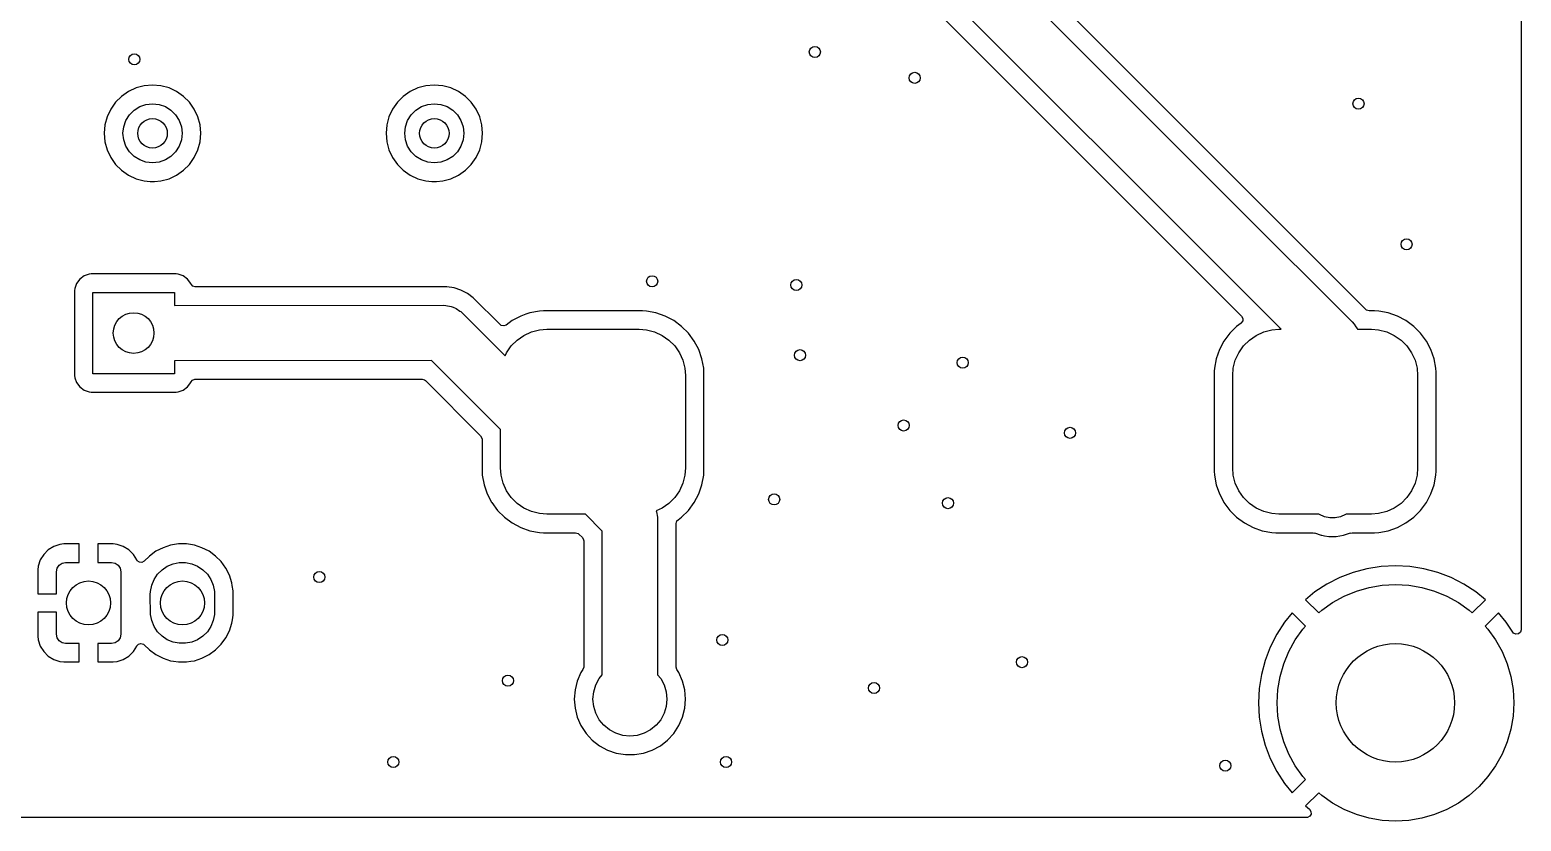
# Model space of a CAD drawing. Extents: x 105.5 to 175.5, y -124.6 to -35.5.
# Drawn here: x 135.17 to 175.5, y -124.6 to -103.2 of the extents above; entities that cross this region are included whole.
import ezdxf

# ---------------------------------------------------------------- set-up
doc = ezdxf.new("R2010")
doc.units = 0
doc.layers.add('BLACK', color=7, linetype='CONTINUOUS')

msp = doc.modelspace()

# ---------------------------------------------------------------- linework, layer by layer
at = {"layer": 'BLACK', "linetype": 'CONTINUOUS'}
for p, q in [((175.4995, -40.931324), (175.4995, -119.422662)), ((171.299423, -110.763181), (162.420702, -101.88446)), ((159.230055, -102.230761), (167.941152, -110.941858)), ((162.112764, -102.289352), (167.814214, -107.985786)), ((160.964322, -103.253161), (160.603553, -102.896445)), ((161.003554, -103.296446), (160.964322, -103.253161)), ((166.705003, -108.992879), (161.003554, -103.296446)), ((138.043502, -104.773261), (137.837267, -104.869431)), ((138.043511, -104.773258), (138.043502, -104.773261)), ((138.263302, -104.714366), (138.043511, -104.773258)), ((138.263313, -104.714364), (138.263302, -104.714366)), ((138.489998, -104.694532), (138.263313, -104.714364)), ((138.490002, -104.694532), (138.489998, -104.694532)), ((138.716686, -104.714364), (138.490002, -104.694532)), ((138.716691, -104.714364), (138.716686, -104.714364)), ((138.716692, -104.714365), (138.716691, -104.714364)), ((138.716693, -104.714365), (138.716692, -104.714365)), ((138.716697, -104.714366), (138.716693, -104.714365)), ((138.936488, -104.773258), (138.716697, -104.714366)), ((138.936497, -104.773261), (138.936488, -104.773258)), ((139.142732, -104.869431), (138.936497, -104.773261)), ((145.663502, -104.773261), (145.457267, -104.869431)), ((145.663511, -104.773258), (145.663502, -104.773261)), ((145.883302, -104.714366), (145.663511, -104.773258)), ((145.883313, -104.714364), (145.883302, -104.714366)), ((146.109998, -104.694532), (145.883313, -104.714364)), ((146.110002, -104.694532), (146.109998, -104.694532)), ((146.336686, -104.714364), (146.110002, -104.694532)), ((146.336691, -104.714364), (146.336686, -104.714364)), ((146.336692, -104.714365), (146.336691, -104.714364)), ((146.336693, -104.714365), (146.336692, -104.714365)), ((146.336697, -104.714366), (146.336693, -104.714365)), ((146.556488, -104.773258), (146.336697, -104.714366)), ((146.556497, -104.773261), (146.556488, -104.773258)), ((146.762732, -104.869431), (146.556497, -104.773261)), ((137.489954, -105.160858), (137.359432, -105.347265)), ((137.650858, -104.999954), (137.489954, -105.160858)), ((137.837265, -104.869432), (137.650858, -104.999954)), ((137.837267, -104.869431), (137.837265, -104.869432)), ((138.142893, -105.279225), (138.311983, -105.220058)), ((138.311983, -105.220058), (138.49, -105.2)), ((138.49, -105.2), (138.668017, -105.220058)), ((138.668017, -105.220058), (138.837107, -105.279225)), ((139.142734, -104.869432), (139.142732, -104.869431)), ((139.329141, -104.999954), (139.142734, -104.869432)), ((139.490045, -105.160858), (139.329141, -104.999954)), ((139.490047, -105.160861), (139.490045, -105.160858)), ((139.620568, -105.347266), (139.490047, -105.160861)), ((145.109954, -105.160858), (144.979432, -105.347265)), ((145.270858, -104.999954), (145.109954, -105.160858)), ((145.457265, -104.869432), (145.270858, -104.999954)), ((145.457267, -104.869431), (145.457265, -104.869432)), ((145.762893, -105.279225), (145.931983, -105.220058)), ((145.931983, -105.220058), (146.11, -105.2)), ((146.11, -105.2), (146.288017, -105.220058)), ((146.288017, -105.220058), (146.457107, -105.279225)), ((146.762734, -104.869432), (146.762732, -104.869431)), ((146.949141, -104.999954), (146.762734, -104.869432)), ((147.110045, -105.160858), (146.949141, -104.999954)), ((147.110047, -105.160861), (147.110045, -105.160858)), ((147.240568, -105.347266), (147.110047, -105.160861)), ((137.263258, -105.553511), (137.204366, -105.773302)), ((137.263261, -105.553502), (137.263258, -105.553511)), ((137.359431, -105.347267), (137.263261, -105.553502)), ((137.359432, -105.347265), (137.359431, -105.347267)), ((137.710058, -105.821983), (137.769225, -105.652893)), ((137.769225, -105.652893), (137.864535, -105.501208)), ((137.864535, -105.501208), (137.991208, -105.374535)), ((137.991208, -105.374535), (138.142893, -105.279225)), ((138.837107, -105.279225), (138.988792, -105.374535)), ((138.988792, -105.374535), (139.115465, -105.501208)), ((139.115465, -105.501208), (139.210775, -105.652893)), ((139.210775, -105.652893), (139.269942, -105.821983)), ((139.716739, -105.553504), (139.620568, -105.347266)), ((139.775635, -105.773308), (139.716739, -105.553504)), ((144.883258, -105.553511), (144.824366, -105.773302)), ((144.883261, -105.553502), (144.883258, -105.553511)), ((144.979431, -105.347267), (144.883261, -105.553502)), ((144.979432, -105.347265), (144.979431, -105.347267)), ((145.330058, -105.821983), (145.389225, -105.652893)), ((145.389225, -105.652893), (145.484535, -105.501208)), ((145.484535, -105.501208), (145.611208, -105.374535)), ((145.611208, -105.374535), (145.762893, -105.279225)), ((146.457107, -105.279225), (146.608792, -105.374535)), ((146.608792, -105.374535), (146.735465, -105.501208)), ((146.735465, -105.501208), (146.830775, -105.652893)), ((146.830775, -105.652893), (146.889942, -105.821983)), ((147.336739, -105.553504), (147.240568, -105.347266)), ((147.395635, -105.773308), (147.336739, -105.553504)), ((137.204364, -105.773313), (137.184532, -105.999998)), ((137.184532, -105.999998), (137.184532, -106.000001)), ((137.184532, -106.000001), (137.204364, -106.226686)), ((137.204366, -105.773302), (137.204364, -105.773313)), ((137.69, -106), (137.710058, -105.821983)), ((137.710058, -106.178017), (137.69, -106)), ((139.269942, -105.821983), (139.29, -106)), ((139.29, -106), (139.269942, -106.178017)), ((139.795468, -105.999998), (139.775635, -105.773308)), ((139.775635, -106.226692), (139.795468, -106)), ((139.795468, -106), (139.795468, -105.999998)), ((144.824364, -105.773313), (144.804532, -105.999998)), ((144.804532, -105.999998), (144.804532, -106.000001)), ((144.804532, -106.000001), (144.824364, -106.226686)), ((144.824366, -105.773302), (144.824364, -105.773313)), ((145.31, -106), (145.330058, -105.821983)), ((145.330058, -106.178017), (145.31, -106)), ((146.889942, -105.821983), (146.91, -106)), ((146.91, -106), (146.889942, -106.178017)), ((147.415468, -106), (147.395635, -105.773308)), ((147.395635, -106.226692), (147.415468, -106)), ((137.204364, -106.226686), (137.204366, -106.226697)), ((137.204366, -106.226697), (137.263258, -106.446488)), ((137.263258, -106.446488), (137.263261, -106.446497)), ((137.263261, -106.446497), (137.359431, -106.652732)), ((137.769225, -106.347107), (137.710058, -106.178017)), ((137.864535, -106.498792), (137.769225, -106.347107)), ((139.210775, -106.347107), (139.115465, -106.498792)), ((139.269942, -106.178017), (139.210775, -106.347107)), ((139.620568, -106.652734), (139.716739, -106.446496)), ((139.716739, -106.446496), (139.775635, -106.226692)), ((144.824364, -106.226686), (144.824366, -106.226697)), ((144.824366, -106.226697), (144.883258, -106.446488)), ((144.883258, -106.446488), (144.883261, -106.446497)), ((144.883261, -106.446497), (144.979431, -106.652732)), ((145.389225, -106.347107), (145.330058, -106.178017)), ((145.484535, -106.498792), (145.389225, -106.347107)), ((146.830775, -106.347107), (146.735465, -106.498792)), ((146.889942, -106.178017), (146.830775, -106.347107)), ((147.240568, -106.652734), (147.336739, -106.446496)), ((147.336739, -106.446496), (147.395635, -106.226692)), ((137.359431, -106.652732), (137.359432, -106.652734)), ((137.359432, -106.652734), (137.489954, -106.839141)), ((137.489954, -106.839141), (137.650858, -107.000045)), ((137.991208, -106.625465), (137.864535, -106.498792)), ((138.142893, -106.720775), (137.991208, -106.625465)), ((138.311983, -106.779942), (138.142893, -106.720775)), ((138.49, -106.8), (138.311983, -106.779942)), ((138.668017, -106.779942), (138.49, -106.8)), ((138.837107, -106.720775), (138.668017, -106.779942)), ((138.988792, -106.625465), (138.837107, -106.720775)), ((139.115465, -106.498792), (138.988792, -106.625465)), ((139.329139, -107.000047), (139.490047, -106.839139)), ((139.490047, -106.839139), (139.620568, -106.652734)), ((144.979431, -106.652732), (144.979432, -106.652734)), ((144.979432, -106.652734), (145.109954, -106.839141)), ((145.109954, -106.839141), (145.270858, -107.000045)), ((145.611208, -106.625465), (145.484535, -106.498792)), ((145.762893, -106.720775), (145.611208, -106.625465)), ((145.931983, -106.779942), (145.762893, -106.720775)), ((146.11, -106.8), (145.931983, -106.779942)), ((146.288017, -106.779942), (146.11, -106.8)), ((146.457107, -106.720775), (146.288017, -106.779942)), ((146.608792, -106.625465), (146.457107, -106.720775)), ((146.735465, -106.498792), (146.608792, -106.625465)), ((146.949139, -107.000047), (147.110047, -106.839139)), ((147.110047, -106.839139), (147.240568, -106.652734)), ((137.650858, -107.000045), (137.650861, -107.000047)), ((137.650861, -107.000047), (137.837266, -107.130568)), ((137.837266, -107.130568), (138.043504, -107.226739)), ((138.043504, -107.226739), (138.263308, -107.285635)), ((138.716692, -107.285635), (138.936496, -107.226739)), ((138.936496, -107.226739), (139.142734, -107.130568)), ((139.142734, -107.130568), (139.329139, -107.000047)), ((145.270858, -107.000045), (145.270861, -107.000047)), ((145.270861, -107.000047), (145.457266, -107.130568)), ((145.457266, -107.130568), (145.663504, -107.226739)), ((145.663504, -107.226739), (145.883308, -107.285635)), ((146.336692, -107.285635), (146.556496, -107.226739)), ((146.556496, -107.226739), (146.762734, -107.130568)), ((146.762734, -107.130568), (146.949139, -107.000047)), ((138.263308, -107.285635), (138.42523, -107.299801)), ((138.42523, -107.299801), (138.489998, -107.305468)), ((138.489998, -107.305468), (138.49, -107.305468)), ((138.49, -107.305468), (138.490002, -107.305468)), ((138.490002, -107.305468), (138.546673, -107.300509)), ((138.546673, -107.300509), (138.716692, -107.285635)), ((145.883308, -107.285635), (146.04523, -107.299801)), ((146.04523, -107.299801), (146.109998, -107.305468)), ((146.109998, -107.305468), (146.11, -107.305468)), ((146.11, -107.305468), (146.110002, -107.305468)), ((146.110002, -107.305468), (146.166673, -107.300509)), ((146.166673, -107.300509), (146.336692, -107.285635)), ((167.814214, -107.985786), (167.862046, -108.03856)), ((167.862046, -108.03856), (170.93033, -111.101902)), ((166.753554, -109.046446), (166.705003, -108.992879)), ((169.010743, -111.3), (166.753554, -109.046446)), ((136.436202, -110.057671), (136.385908, -110.192517)), ((136.436206, -110.057664), (136.436202, -110.057671)), ((136.522452, -109.942455), (136.436206, -110.057664)), ((136.522455, -109.942452), (136.522452, -109.942455)), ((136.637664, -109.856206), (136.522455, -109.942452)), ((136.637671, -109.856202), (136.637664, -109.856206)), ((136.772516, -109.805908), (136.637671, -109.856202)), ((136.832123, -109.799501), (136.772516, -109.805908)), ((136.832129, -109.7995), (136.832123, -109.799501)), ((139.127864, -109.7995), (136.832129, -109.7995)), ((139.127873, -109.7995), (139.127864, -109.7995)), ((139.127881, -109.7995), (139.127873, -109.7995)), ((139.127883, -109.799501), (139.127881, -109.7995)), ((139.187483, -109.805908), (139.127883, -109.799501)), ((139.322328, -109.856202), (139.187482, -109.805908)), ((139.187482, -109.805908), (139.187483, -109.805908)), ((139.322335, -109.856206), (139.322328, -109.856202)), ((139.437544, -109.942452), (139.322335, -109.856206)), ((139.437547, -109.942455), (139.437544, -109.942452)), ((139.523793, -110.057664), (139.437547, -109.942455)), ((139.523793, -110.057665), (139.523793, -110.057664)), ((139.523796, -110.057669), (139.523793, -110.057665)), ((139.527969, -110.068859), (139.523796, -110.057669)), ((139.531347, -110.077011), (139.527969, -110.068859)), ((139.577102, -110.129815), (139.531347, -110.077011)), ((136.379501, -110.252116), (136.3795, -110.252135)), ((136.3795, -110.252135), (136.3795, -112.54787)), ((136.385908, -110.192517), (136.379501, -110.252116)), ((136.88, -112.5), (136.88, -110.3)), ((136.88, -110.3), (139.08, -110.3)), ((139.08, -110.3), (139.08, -110.653109)), ((139.644141, -110.1495), (139.577102, -110.129815)), ((146.448417, -110.1495), (139.644141, -110.1495)), ((146.448422, -110.1495), (146.448417, -110.1495)), ((146.642826, -110.18029), (146.448422, -110.1495)), ((146.83003, -110.241117), (146.642826, -110.18029)), ((146.986654, -110.320922), (146.83003, -110.241117)), ((147.005405, -110.330476), (146.986654, -110.320922)), ((147.164646, -110.446172), (147.005405, -110.330476)), ((147.164648, -110.446174), (147.164646, -110.446172)), ((147.890938, -111.172464), (147.164648, -110.446174)), ((139.08, -110.653109), (146.35, -110.65)), ((146.35, -110.65), (146.423513, -110.653611)), ((146.423513, -110.653611), (146.567713, -110.682294)), ((146.567713, -110.682294), (146.621462, -110.704558)), ((146.621462, -110.704558), (146.703548, -110.738559)), ((146.703548, -110.738559), (146.803928, -110.805631)), ((146.803928, -110.805631), (146.825795, -110.820242)), ((146.825795, -110.820242), (148.024418, -112.017666)), ((148.585883, -110.892821), (148.448026, -110.941059)), ((148.695672, -110.854404), (148.585883, -110.892821)), ((148.695677, -110.854403), (148.695672, -110.854404)), ((148.953445, -110.805631), (148.695677, -110.854403)), ((148.953456, -110.80563), (148.953445, -110.805631)), ((148.953457, -110.80563), (148.953456, -110.80563)), ((149.062608, -110.7995), (148.953457, -110.80563)), ((151.737392, -110.7995), (149.062608, -110.7995)), ((151.846543, -110.80563), (151.737392, -110.7995)), ((151.846544, -110.80563), (151.846543, -110.80563)), ((151.846554, -110.805631), (151.846544, -110.80563)), ((152.104322, -110.854403), (151.846554, -110.805631)), ((152.104327, -110.854404), (152.104322, -110.854403)), ((152.104332, -110.854405), (152.104327, -110.854404)), ((152.104333, -110.854406), (152.104332, -110.854405)), ((152.351974, -110.941059), (152.104333, -110.854406)), ((171.320065, -110.779815), (171.299423, -110.763181)), ((171.387104, -110.7995), (171.320065, -110.779815)), ((171.537389, -110.7995), (171.387104, -110.7995)), ((171.537392, -110.7995), (171.537389, -110.7995)), ((171.646543, -110.80563), (171.537392, -110.7995)), ((171.646544, -110.80563), (171.646543, -110.80563)), ((171.646554, -110.805631), (171.646544, -110.80563)), ((171.904322, -110.854403), (171.646554, -110.805631)), ((171.904327, -110.854404), (171.904322, -110.854403)), ((171.904332, -110.854405), (171.904327, -110.854404)), ((171.904333, -110.854406), (171.904332, -110.854405)), ((172.151974, -110.941059), (171.904333, -110.854406)), ((147.918453, -111.193208), (147.890938, -111.172464)), ((147.986623, -111.208524), (147.918453, -111.193208)), ((148.052252, -111.184554), (147.986623, -111.208524)), ((148.216071, -111.063651), (148.052252, -111.184554)), ((148.448021, -110.941061), (148.216071, -111.063651)), ((148.448024, -110.941059), (148.448021, -110.941061)), ((148.448026, -110.941059), (148.448024, -110.941059)), ((148.954457, -111.31539), (149.15, -111.3)), ((149.15, -111.3), (151.65, -111.3)), ((151.65, -111.3), (151.845543, -111.31539)), ((152.351977, -110.94106), (152.351974, -110.941059)), ((152.351978, -110.941061), (152.351977, -110.94106)), ((152.583928, -111.063651), (152.351978, -110.941061)), ((152.583929, -111.063652), (152.583928, -111.063651)), ((152.583933, -111.063654), (152.583929, -111.063652)), ((152.795031, -111.21945), (152.583933, -111.063654)), ((152.98055, -111.404969), (152.795031, -111.21945)), ((167.804969, -111.219449), (167.61945, -111.404968)), ((167.927105, -111.129309), (167.804969, -111.219449)), ((167.927781, -111.128806), (167.927105, -111.129309)), ((167.969653, -111.072873), (167.927781, -111.128806)), ((167.941152, -110.941858), (167.974637, -111.003181)), ((167.974637, -111.003181), (167.969653, -111.072873)), ((168.754457, -111.31539), (168.95, -111.3)), ((168.95, -111.3), (169.010743, -111.3)), ((170.93033, -111.101902), (170.979759, -111.156437)), ((170.979759, -111.156437), (171.028723, -111.229719)), ((171.028723, -111.229719), (171.061441, -111.278684)), ((171.061441, -111.278684), (171.07027, -111.3)), ((171.07027, -111.3), (171.45, -111.3)), ((171.45, -111.3), (171.645543, -111.31539)), ((172.151977, -110.94106), (172.151974, -110.941059)), ((172.151978, -110.941061), (172.151977, -110.94106)), ((172.383928, -111.063651), (172.151978, -110.941061)), ((172.383929, -111.063652), (172.383928, -111.063651)), ((172.383933, -111.063654), (172.383929, -111.063652)), ((172.595031, -111.21945), (172.383933, -111.063654)), ((172.78055, -111.404969), (172.595031, -111.21945)), ((148.190444, -111.748905), (148.348905, -111.590444)), ((148.348905, -111.590444), (148.533115, -111.462824)), ((148.533115, -111.462824), (148.737151, -111.370146)), ((148.737151, -111.370146), (148.954457, -111.31539)), ((151.845543, -111.31539), (152.062849, -111.370146)), ((152.062849, -111.370146), (152.266885, -111.462824)), ((152.266885, -111.462824), (152.451095, -111.590444)), ((152.451095, -111.590444), (152.609556, -111.748905)), ((153.136346, -111.616067), (152.98055, -111.404969)), ((153.258941, -111.848026), (153.136346, -111.616067)), ((167.463651, -111.616071), (167.341061, -111.848021)), ((167.61945, -111.404968), (167.463651, -111.616071)), ((167.990444, -111.748905), (168.148905, -111.590444)), ((168.148905, -111.590444), (168.333115, -111.462824)), ((168.333115, -111.462824), (168.537151, -111.370146)), ((168.537151, -111.370146), (168.754457, -111.31539)), ((171.645543, -111.31539), (171.862849, -111.370146)), ((171.862849, -111.370146), (172.066885, -111.462824)), ((172.066885, -111.462824), (172.251095, -111.590444)), ((172.251095, -111.590444), (172.409556, -111.748905)), ((172.936346, -111.616067), (172.78055, -111.404969)), ((173.058941, -111.848026), (172.936346, -111.616067)), ((148.024418, -112.017666), (148.062824, -111.933115)), ((148.062824, -111.933115), (148.190444, -111.748905)), ((152.609556, -111.748905), (152.737176, -111.933115)), ((152.737176, -111.933115), (152.829854, -112.137151)), ((153.345594, -112.095667), (153.258941, -111.848026)), ((153.39437, -112.353457), (153.345594, -112.095667)), ((167.254403, -112.095677), (167.205631, -112.353445)), ((167.254404, -112.095672), (167.254403, -112.095677)), ((167.297732, -111.971846), (167.254404, -112.095672)), ((167.341059, -111.848026), (167.297732, -111.971846)), ((167.341061, -111.848021), (167.341059, -111.848024)), ((167.341059, -111.848024), (167.341059, -111.848026)), ((167.770146, -112.137151), (167.862824, -111.933115)), ((167.862824, -111.933115), (167.990444, -111.748905)), ((172.409556, -111.748905), (172.537176, -111.933115)), ((172.537176, -111.933115), (172.629854, -112.137151)), ((173.145594, -112.095667), (173.058941, -111.848026)), ((173.19437, -112.353457), (173.145594, -112.095667)), ((139.08, -112.5), (136.88, -112.5)), ((146.036111, -112.146554), (139.08, -112.149529)), ((139.08, -112.149529), (139.08, -112.5)), ((147.9, -114.008579), (146.036111, -112.146554)), ((152.829854, -112.137151), (152.88461, -112.354457)), ((152.88461, -112.354457), (152.9, -112.55)), ((153.4005, -112.462608), (153.39437, -112.353457)), ((153.4005, -115.137392), (153.4005, -112.462608)), ((167.201212, -112.432133), (167.1995, -112.46261)), ((167.1995, -112.46261), (167.1995, -115.137389)), ((167.20563, -112.353457), (167.201212, -112.432133)), ((167.205631, -112.353445), (167.20563, -112.353456)), ((167.20563, -112.353456), (167.20563, -112.353457)), ((167.7, -112.55), (167.71539, -112.354457)), ((167.71539, -112.354457), (167.770146, -112.137151)), ((172.629854, -112.137151), (172.68461, -112.354457)), ((172.68461, -112.354457), (172.7, -112.55)), ((173.2005, -112.462608), (173.19437, -112.353457)), ((173.2005, -115.137392), (173.2005, -112.462608)), ((136.3795, -112.54787), (136.379501, -112.547876)), ((136.379501, -112.547876), (136.385908, -112.607483)), ((136.385908, -112.607483), (136.436202, -112.742328)), ((136.436202, -112.742328), (136.436206, -112.742335)), ((136.436206, -112.742335), (136.522452, -112.857544)), ((136.522452, -112.857544), (136.522455, -112.857547)), ((136.522455, -112.857547), (136.637664, -112.943793)), ((139.322331, -112.943796), (139.437546, -112.857546)), ((139.437546, -112.857546), (139.523796, -112.742331)), ((139.523796, -112.742331), (139.52796, -112.731165)), ((139.52796, -112.731165), (139.569829, -112.675234)), ((139.569829, -112.675234), (139.635293, -112.650816)), ((139.635293, -112.650816), (139.644141, -112.6505)), ((139.644141, -112.6505), (145.780664, -112.6505)), ((145.780664, -112.6505), (145.847703, -112.670185)), ((145.847703, -112.670185), (145.868345, -112.686819)), ((145.868345, -112.686819), (147.363181, -114.181655)), ((152.9, -112.55), (152.9, -115.05)), ((167.7, -115.05), (167.7, -112.55)), ((172.7, -112.55), (172.7, -115.05)), ((136.637664, -112.943793), (136.637671, -112.943797)), ((136.637671, -112.943797), (136.772517, -112.994091)), ((136.772517, -112.994091), (136.772516, -112.994091)), ((136.772516, -112.994091), (136.779444, -112.994835)), ((136.779444, -112.994835), (136.832127, -113.0005)), ((136.832127, -113.0005), (139.127872, -113.000499)), ((139.127872, -113.000499), (139.187483, -112.994091)), ((139.187483, -112.994091), (139.322331, -112.943796)), ((147.9, -115.05), (147.9, -114.008579)), ((147.363181, -114.181655), (147.396666, -114.242978)), ((147.396666, -114.242978), (147.3995, -114.269336)), ((147.3995, -114.269336), (147.3995, -115.137389)), ((147.3995, -115.137389), (147.40563, -115.246541)), ((147.40563, -115.246541), (147.405631, -115.246554)), ((147.405631, -115.246554), (147.454403, -115.504322)), ((147.91539, -115.245543), (147.9, -115.05)), ((147.970146, -115.462849), (147.91539, -115.245543)), ((152.88461, -115.245543), (152.829854, -115.462849)), ((152.9, -115.05), (152.88461, -115.245543)), ((153.345594, -115.504333), (153.39437, -115.246543)), ((153.39437, -115.246543), (153.4005, -115.137392)), ((167.1995, -115.137389), (167.20563, -115.246541)), ((167.20563, -115.246541), (167.205631, -115.246554)), ((167.205631, -115.246554), (167.254403, -115.504322)), ((167.71539, -115.245543), (167.7, -115.05)), ((167.770146, -115.462849), (167.71539, -115.245543)), ((172.68461, -115.245543), (172.629854, -115.462849)), ((172.7, -115.05), (172.68461, -115.245543)), ((173.145594, -115.504333), (173.19437, -115.246543)), ((173.19437, -115.246543), (173.2005, -115.137392)), ((147.454403, -115.504322), (147.454404, -115.504327)), ((147.454404, -115.504327), (147.454405, -115.504332)), ((147.454405, -115.504332), (147.454406, -115.504333)), ((147.454406, -115.504333), (147.541059, -115.751974)), ((148.062824, -115.666885), (147.970146, -115.462849)), ((148.190444, -115.851095), (148.062824, -115.666885)), ((152.737176, -115.666885), (152.609556, -115.851095)), ((152.829854, -115.462849), (152.737176, -115.666885)), ((153.258941, -115.751974), (153.345594, -115.504333)), ((167.254403, -115.504322), (167.254404, -115.504327)), ((167.254404, -115.504327), (167.254405, -115.504332)), ((167.254405, -115.504332), (167.254406, -115.504333)), ((167.254406, -115.504333), (167.341059, -115.751974)), ((167.862824, -115.666885), (167.770146, -115.462849)), ((167.990444, -115.851095), (167.862824, -115.666885)), ((172.537176, -115.666885), (172.409556, -115.851095)), ((172.629854, -115.462849), (172.537176, -115.666885)), ((173.058941, -115.751974), (173.145594, -115.504333)), ((147.541059, -115.751974), (147.54106, -115.751977)), ((147.54106, -115.751977), (147.541061, -115.751978)), ((147.541061, -115.751978), (147.657609, -115.972497)), ((147.657609, -115.972497), (147.663654, -115.983933)), ((147.663654, -115.983933), (147.81945, -116.195031)), ((148.348905, -116.009556), (148.190444, -115.851095)), ((148.533115, -116.137176), (148.348905, -116.009556)), ((148.737151, -116.229854), (148.533115, -116.137176)), ((152.266885, -116.137176), (152.10817, -116.209267)), ((152.451095, -116.009556), (152.266885, -116.137176)), ((152.609556, -115.851095), (152.451095, -116.009556)), ((152.98055, -116.195031), (153.136346, -115.983933)), ((153.136346, -115.983933), (153.258941, -115.751974)), ((167.341059, -115.751974), (167.34106, -115.751977)), ((167.34106, -115.751977), (167.341061, -115.751978)), ((167.341061, -115.751978), (167.457609, -115.972497)), ((167.457609, -115.972497), (167.463654, -115.983933)), ((167.463654, -115.983933), (167.61945, -116.195031)), ((168.148905, -116.009556), (167.990444, -115.851095)), ((168.333115, -116.137176), (168.148905, -116.009556)), ((168.537151, -116.229854), (168.333115, -116.137176)), ((172.066885, -116.137176), (171.862849, -116.229854)), ((172.251095, -116.009556), (172.066885, -116.137176)), ((172.409556, -115.851095), (172.251095, -116.009556)), ((172.78055, -116.195031), (172.936346, -115.983933)), ((172.936346, -115.983933), (173.058941, -115.751974)), ((147.81945, -116.195031), (148.004969, -116.38055)), ((148.004969, -116.38055), (148.216067, -116.536346)), ((148.216067, -116.536346), (148.448026, -116.658941)), ((148.954457, -116.28461), (148.737151, -116.229854)), ((149.15, -116.3), (148.954457, -116.28461)), ((150.193715, -116.3), (149.15, -116.3)), ((150.650224, -116.756052), (150.193715, -116.3)), ((152.10817, -116.209267), (152.117705, -116.232286)), ((152.117705, -116.232286), (152.146389, -116.376487)), ((152.146389, -116.376487), (152.149519, -120.644572)), ((152.6505, -116.549815), (152.670185, -116.482776)), ((152.670185, -116.482776), (152.700863, -116.450047)), ((152.700863, -116.450047), (152.795031, -116.38055)), ((152.795031, -116.38055), (152.98055, -116.195031)), ((167.61945, -116.195031), (167.804969, -116.38055)), ((167.804969, -116.38055), (168.016067, -116.536346)), ((168.016067, -116.536346), (168.248026, -116.658941)), ((168.754457, -116.28461), (168.537151, -116.229854)), ((168.95, -116.3), (168.754457, -116.28461)), ((170.029329, -116.3), (168.95, -116.3)), ((170.046452, -116.311441), (170.029329, -116.3)), ((170.182286, -116.367705), (170.046452, -116.311441)), ((170.326487, -116.396389), (170.182286, -116.367705)), ((170.473513, -116.396389), (170.326487, -116.396389)), ((170.617714, -116.367705), (170.473513, -116.396389)), ((170.753548, -116.311441), (170.617714, -116.367705)), ((170.770671, -116.3), (170.753548, -116.311441)), ((171.45, -116.3), (170.770671, -116.3)), ((171.645543, -116.28461), (171.45, -116.3)), ((171.862849, -116.229854), (171.645543, -116.28461)), ((172.151974, -116.658941), (172.383933, -116.536346)), ((172.383933, -116.536346), (172.595031, -116.38055)), ((172.595031, -116.38055), (172.78055, -116.195031)), ((148.448026, -116.658941), (148.695667, -116.745594)), ((148.695667, -116.745594), (148.695671, -116.745594)), ((148.695671, -116.745594), (148.695672, -116.745595)), ((148.695672, -116.745595), (148.695677, -116.745596)), ((148.695677, -116.745596), (148.953445, -116.794368)), ((148.953445, -116.794368), (148.953447, -116.794368)), ((148.953447, -116.794368), (148.953457, -116.79437)), ((148.953457, -116.79437), (149.062608, -116.8005)), ((149.062608, -116.8005), (149.930664, -116.8005)), ((149.930664, -116.8005), (149.997703, -116.820185)), ((149.997703, -116.820185), (150.018345, -116.836819)), ((150.018345, -116.836819), (150.113181, -116.931655)), ((150.113181, -116.931655), (150.146666, -116.992978)), ((150.653074, -120.641412), (150.650224, -116.756052)), ((152.6505, -120.43371), (152.6505, -116.549815)), ((168.248026, -116.658941), (168.495667, -116.745594)), ((168.495667, -116.745594), (168.495671, -116.745594)), ((168.495671, -116.745594), (168.495672, -116.745595)), ((168.495672, -116.745595), (168.495677, -116.745596)), ((168.495677, -116.745596), (168.753445, -116.794368)), ((168.753445, -116.794368), (168.753447, -116.794368)), ((168.753447, -116.794368), (168.753457, -116.79437)), ((168.753457, -116.79437), (168.862608, -116.8005)), ((168.862608, -116.8005), (169.875069, -116.8005)), ((169.875069, -116.8005), (169.914996, -116.808443)), ((169.914996, -116.808443), (169.915342, -116.807379)), ((169.915342, -116.807379), (170.094663, -116.865644)), ((170.094663, -116.865644), (170.107174, -116.869709)), ((170.107174, -116.869709), (170.18466, -116.881981)), ((170.18466, -116.881981), (170.301578, -116.9005)), ((170.301578, -116.9005), (170.301583, -116.9005)), ((170.301583, -116.9005), (170.498422, -116.9005)), ((170.498422, -116.9005), (170.592666, -116.885572)), ((170.592666, -116.885572), (170.692826, -116.869709)), ((170.692826, -116.869709), (170.692829, -116.869708)), ((170.692829, -116.869708), (170.69283, -116.869708)), ((170.69283, -116.869708), (170.884658, -116.807379)), ((170.884658, -116.807379), (170.885003, -116.808443)), ((170.885003, -116.808443), (170.924931, -116.8005)), ((170.924931, -116.8005), (171.537375, -116.8005)), ((171.537375, -116.8005), (171.537392, -116.8005)), ((171.537392, -116.8005), (171.646543, -116.79437)), ((171.646543, -116.79437), (171.904333, -116.745594)), ((171.904333, -116.745594), (172.151974, -116.658941)), ((135.671654, -117.262684), (135.547684, -117.386654)), ((135.820875, -117.170643), (135.671654, -117.262684)), ((135.82088, -117.170641), (135.820875, -117.170643)), ((135.987302, -117.115494), (135.82088, -117.170641)), ((136.090012, -117.105001), (135.987302, -117.115494)), ((136.090028, -117.105), (136.090012, -117.105001)), ((136.51, -117.105), (136.090028, -117.105)), ((136.51, -117.605), (136.51, -117.105)), ((137.429986, -117.105), (137.01, -117.105)), ((137.01, -117.105), (137.01, -117.605)), ((137.53269, -117.115493), (137.429986, -117.105)), ((137.532697, -117.115494), (137.53269, -117.115493)), ((137.699119, -117.170641), (137.532697, -117.115494)), ((137.699124, -117.170643), (137.699119, -117.170641)), ((137.848345, -117.262684), (137.699124, -117.170643)), ((137.972315, -117.386654), (137.848345, -117.262684)), ((138.5817, -117.302843), (138.40718, -117.42964)), ((138.773908, -117.204909), (138.5817, -117.302843)), ((138.979077, -117.138245), (138.773908, -117.204909)), ((139.192134, -117.1045), (138.979077, -117.138245)), ((139.192139, -117.1045), (139.192134, -117.1045)), ((139.407861, -117.1045), (139.192139, -117.1045)), ((139.407866, -117.1045), (139.407861, -117.1045)), ((139.620922, -117.138245), (139.407866, -117.1045)), ((139.620924, -117.138245), (139.620922, -117.138245)), ((139.620926, -117.138246), (139.620924, -117.138245)), ((139.826089, -117.204908), (139.620926, -117.138246)), ((140.018299, -117.302843), (139.826089, -117.204908)), ((140.192821, -117.429641), (140.018299, -117.302843)), ((150.146666, -116.992978), (150.1495, -117.019336)), ((150.1495, -117.019336), (150.1495, -120.43371)), ((135.400493, -117.702309), (135.39, -117.805013)), ((135.400494, -117.702302), (135.400493, -117.702309)), ((135.455641, -117.53588), (135.400494, -117.702302)), ((135.455643, -117.535875), (135.455641, -117.53588)), ((135.547684, -117.386654), (135.455643, -117.535875)), ((135.90903, -117.759329), (135.963223, -117.678223)), ((135.963223, -117.678223), (136.044329, -117.62403)), ((136.044329, -117.62403), (136.14, -117.605)), ((136.14, -117.605), (136.51, -117.605)), ((137.01, -117.605), (137.38, -117.605)), ((137.38, -117.605), (137.475671, -117.62403)), ((137.475671, -117.62403), (137.556777, -117.678223)), ((137.556777, -117.678223), (137.61097, -117.759329)), ((138.064356, -117.535876), (137.972315, -117.386654)), ((138.064748, -117.536716), (138.064356, -117.535876)), ((138.077868, -117.558632), (138.064748, -117.536716)), ((138.133801, -117.600504), (138.077868, -117.558632)), ((138.203493, -117.605488), (138.133801, -117.600504)), ((138.264816, -117.572004), (138.203493, -117.605488)), ((138.40718, -117.42964), (138.264816, -117.572004)), ((138.748078, -117.802481), (138.889885, -117.707729)), ((138.889885, -117.707729), (139.047452, -117.642462)), ((139.047452, -117.642462), (139.214725, -117.609189)), ((139.214725, -117.609189), (139.385275, -117.609189)), ((139.385275, -117.609189), (139.552548, -117.642462)), ((139.552548, -117.642462), (139.710115, -117.707729)), ((139.710115, -117.707729), (139.851922, -117.802481)), ((140.345359, -117.582179), (140.192821, -117.429641)), ((140.472157, -117.756701), (140.345359, -117.582179)), ((171.712712, -117.715219), (171.329676, -117.775886)), ((172.099999, -117.694922), (171.712712, -117.715219)), ((172.100001, -117.694922), (172.099999, -117.694922)), ((172.487287, -117.715219), (172.100001, -117.694922)), ((172.870323, -117.775886), (172.487287, -117.715219)), ((135.39, -117.805013), (135.39, -118.45)), ((135.89, -117.855), (135.90903, -117.759329)), ((135.89, -118.45), (135.89, -117.855)), ((137.61097, -117.759329), (137.63, -117.855)), ((137.63, -117.855), (137.63, -119.545)), ((138.467462, -118.222452), (138.532729, -118.064885)), ((138.532729, -118.064885), (138.627481, -117.923078)), ((138.627481, -117.923078), (138.748078, -117.802481)), ((139.851922, -117.802481), (139.972519, -117.923078)), ((139.972519, -117.923078), (140.067271, -118.064885)), ((140.067271, -118.064885), (140.132538, -118.222452)), ((140.570092, -117.948911), (140.472157, -117.756701)), ((140.636754, -118.154074), (140.570092, -117.948911)), ((140.64781, -118.223882), (140.636754, -118.154074)), ((170.593005, -118.015244), (170.247456, -118.19131)), ((170.955063, -117.876262), (170.593005, -118.015244)), ((171.329669, -117.775887), (170.955063, -117.876262)), ((171.329676, -117.775886), (171.329669, -117.775887)), ((172.87033, -117.775887), (172.870323, -117.775886)), ((173.244936, -117.876262), (172.87033, -117.775887)), ((173.606994, -118.015244), (173.244936, -117.876262)), ((173.952543, -118.19131), (173.606994, -118.015244)), ((135.39, -118.45), (135.89, -118.45)), ((138.43, -118.475), (138.434189, -118.389725)), ((138.434189, -119.010275), (138.43, -118.475)), ((138.434189, -118.389725), (138.467462, -118.222452)), ((140.132538, -118.222452), (140.165811, -118.389725)), ((140.165811, -118.389725), (140.17, -118.925)), ((140.6705, -118.367133), (140.64781, -118.223882)), ((140.6705, -119.032866), (140.6705, -118.367133)), ((169.922206, -118.402531), (169.664648, -118.611095)), ((170.247456, -118.19131), (169.922206, -118.402531)), ((170.397497, -118.690483), (170.711572, -118.5169)), ((170.711572, -118.5169), (171.043107, -118.379573)), ((171.043107, -118.379573), (171.387933, -118.280231)), ((171.387933, -118.280231), (171.741714, -118.220121)), ((171.741714, -118.220121), (172.1, -118.2)), ((172.1, -118.2), (172.458286, -118.220121)), ((172.458286, -118.220121), (172.812067, -118.280231)), ((172.812067, -118.280231), (173.156893, -118.379573)), ((173.156893, -118.379573), (173.488428, -118.5169)), ((173.488428, -118.5169), (173.802503, -118.690483)), ((174.277793, -118.402531), (173.952543, -118.19131)), ((174.53535, -118.611095), (174.277793, -118.402531)), ((135.390001, -118.95), (135.390001, -119.594986)), ((135.89, -118.95), (135.390001, -118.95)), ((135.89, -119.545), (135.89, -118.95)), ((140.17, -118.925), (140.165811, -119.010275)), ((169.311095, -118.964648), (169.102531, -119.222206)), ((169.311096, -118.964648), (169.311095, -118.964648)), ((169.670409, -119.323961), (169.311096, -118.964648)), ((169.664648, -118.611095), (169.664648, -118.611096)), ((169.664648, -118.611096), (170.023961, -118.970409)), ((170.023961, -118.970409), (170.104833, -118.898139)), ((170.104833, -118.898139), (170.397497, -118.690483)), ((173.802503, -118.690483), (174.095167, -118.898139)), ((174.095167, -118.898139), (174.176037, -118.970408)), ((174.176037, -118.970408), (174.53535, -118.611096)), ((174.888903, -118.964648), (174.529589, -119.323961)), ((174.53535, -118.611096), (174.53535, -118.611095)), ((174.888904, -118.964649), (174.888903, -118.964648)), ((175.097468, -119.222206), (174.888904, -118.964649)), ((138.467462, -119.177548), (138.434189, -119.010275)), ((138.532729, -119.335115), (138.467462, -119.177548)), ((138.627481, -119.476922), (138.532729, -119.335115)), ((140.067271, -119.335115), (139.972519, -119.476922)), ((140.132538, -119.177548), (140.067271, -119.335115)), ((140.165811, -119.010275), (140.132538, -119.177548)), ((140.570092, -119.451089), (140.636754, -119.245926)), ((140.636754, -119.245926), (140.651752, -119.15123)), ((140.651752, -119.15123), (140.6705, -119.032866)), ((169.102531, -119.222206), (168.89131, -119.547456)), ((169.598139, -119.404833), (169.670409, -119.323961)), ((174.529589, -119.323961), (174.601861, -119.404833)), ((175.271505, -119.490197), (175.097468, -119.222206)), ((135.390001, -119.594986), (135.400494, -119.697697)), ((135.400494, -119.697697), (135.455641, -119.864119)), ((135.90903, -119.640671), (135.89, -119.545)), ((135.963223, -119.721777), (135.90903, -119.640671)), ((136.044329, -119.77597), (135.963223, -119.721777)), ((137.556777, -119.721777), (137.475671, -119.77597)), ((137.61097, -119.640671), (137.556777, -119.721777)), ((137.63, -119.545), (137.61097, -119.640671)), ((138.748078, -119.597519), (138.627481, -119.476922)), ((138.889885, -119.692271), (138.748078, -119.597519)), ((139.047452, -119.757538), (138.889885, -119.692271)), ((139.214725, -119.790811), (139.047452, -119.757538)), ((139.552548, -119.757538), (139.385275, -119.790811)), ((139.710115, -119.692271), (139.552548, -119.757538)), ((139.851922, -119.597519), (139.710115, -119.692271)), ((139.972519, -119.476922), (139.851922, -119.597519)), ((140.345359, -119.817821), (140.472157, -119.643299)), ((140.472157, -119.643299), (140.570092, -119.451089)), ((168.89131, -119.547456), (168.715244, -119.893005)), ((169.2169, -120.011572), (169.390483, -119.697497)), ((169.390483, -119.697497), (169.598139, -119.404833)), ((174.601861, -119.404833), (174.809517, -119.697497)), ((174.809517, -119.697497), (174.9831, -120.011572)), ((175.294297, -119.516375), (175.271505, -119.490197)), ((175.357853, -119.5454), (175.294297, -119.516375)), ((175.427011, -119.535456), (175.357853, -119.5454)), ((175.479815, -119.489701), (175.427011, -119.535456)), ((175.4995, -119.422662), (175.479815, -119.489701)), ((135.455641, -119.864119), (135.455643, -119.864124)), ((135.455643, -119.864124), (135.547684, -120.013345)), ((135.547684, -120.013345), (135.671654, -120.137315)), ((135.671654, -120.137315), (135.820875, -120.229356)), ((136.14, -119.795), (136.044329, -119.77597)), ((136.51, -119.795), (136.14, -119.795)), ((136.51, -120.294998), (136.51, -119.795)), ((137.38, -119.795), (137.01, -119.795)), ((137.01, -119.795), (137.01, -120.294999)), ((137.475671, -119.77597), (137.38, -119.795)), ((137.699124, -120.229356), (137.848345, -120.137315)), ((137.848345, -120.137315), (137.972315, -120.013345)), ((137.972315, -120.013345), (138.064354, -119.864127)), ((138.064354, -119.864127), (138.064745, -119.863289)), ((138.064745, -119.863289), (138.065167, -119.862809)), ((138.065167, -119.862809), (138.068149, -119.857975)), ((138.068149, -119.857975), (138.068974, -119.858484)), ((138.068974, -119.858484), (138.11091, -119.810843)), ((138.11091, -119.810843), (138.1781, -119.791681)), ((138.1781, -119.791681), (138.244984, -119.811887)), ((138.244984, -119.811887), (138.264816, -119.827996)), ((138.264816, -119.827996), (138.407179, -119.970359)), ((138.407179, -119.970359), (138.581701, -120.097157)), ((138.581701, -120.097157), (138.773911, -120.195092)), ((139.385275, -119.790811), (139.214725, -119.790811)), ((139.826089, -120.195092), (140.018299, -120.097157)), ((140.018299, -120.097157), (140.192821, -119.970359)), ((140.192821, -119.970359), (140.345359, -119.817821)), ((168.715244, -119.893005), (168.576262, -120.255063)), ((169.079573, -120.343107), (169.2169, -120.011572)), ((174.9831, -120.011572), (175.120427, -120.343107)), ((135.820875, -120.229356), (135.82088, -120.229358)), ((135.82088, -120.229358), (135.987302, -120.284505)), ((135.987302, -120.284505), (135.987309, -120.284506)), ((135.987309, -120.284506), (136.090019, -120.294999)), ((136.090019, -120.294999), (136.509999, -120.294999)), ((136.509999, -120.294999), (136.51, -120.294998)), ((137.01, -120.294999), (137.429972, -120.294999)), ((137.429972, -120.294999), (137.429986, -120.294998)), ((137.429986, -120.294998), (137.532697, -120.284505)), ((137.532697, -120.284505), (137.699119, -120.229358)), ((137.699119, -120.229358), (137.699124, -120.229356)), ((138.773911, -120.195092), (138.979074, -120.261754)), ((138.979074, -120.261754), (139.058973, -120.274408)), ((139.058973, -120.274408), (139.192134, -120.2955)), ((139.192134, -120.2955), (139.192139, -120.2955)), ((139.192139, -120.2955), (139.407866, -120.2955)), ((139.407866, -120.2955), (139.52623, -120.276752)), ((139.52623, -120.276752), (139.620926, -120.261754)), ((139.620926, -120.261754), (139.826089, -120.195092)), ((150.129309, -120.501531), (150.075826, -120.583393)), ((150.129815, -120.500749), (150.129309, -120.501531)), ((150.1495, -120.43371), (150.129815, -120.500749)), ((152.650503, -120.434641), (152.6505, -120.43371)), ((152.670691, -120.501531), (152.650503, -120.434641)), ((152.724173, -120.583393), (152.670691, -120.501531)), ((168.576262, -120.255063), (168.475887, -120.629669)), ((168.980231, -120.687933), (169.079573, -120.343107)), ((175.120427, -120.343107), (175.219769, -120.687933)), ((149.975936, -120.811118), (149.914892, -121.052175)), ((150.075826, -120.583393), (149.975936, -120.811118)), ((150.419215, -121.10491), (150.47612, -120.917317)), ((150.47612, -120.917317), (150.56853, -120.74443)), ((150.56853, -120.74443), (150.653074, -120.641412)), ((152.149519, -120.644572), (152.23147, -120.74443)), ((152.23147, -120.74443), (152.32388, -120.917317)), ((152.32388, -120.917317), (152.380785, -121.10491)), ((152.824063, -120.811119), (152.724173, -120.583393)), ((152.885108, -121.052179), (152.824063, -120.811119)), ((168.475886, -120.629676), (168.415219, -121.012712)), ((168.475887, -120.629669), (168.475886, -120.629676)), ((168.920121, -121.041714), (168.980231, -120.687933)), ((175.219769, -120.687933), (175.279879, -121.041714)), ((149.91489, -121.052187), (149.894357, -121.299994)), ((149.894357, -121.299994), (149.894357, -121.300005)), ((149.894357, -121.300005), (149.91489, -121.547812)), ((149.914892, -121.052175), (149.91489, -121.052187)), ((150.4, -121.3), (150.419215, -121.10491)), ((150.419215, -121.49509), (150.4, -121.3)), ((152.380785, -121.10491), (152.4, -121.3)), ((152.4, -121.3), (152.380785, -121.49509)), ((152.905643, -121.3), (152.885108, -121.052179)), ((152.885108, -121.547821), (152.905643, -121.3)), ((168.415219, -121.012712), (168.394922, -121.399999)), ((168.9, -121.4), (168.920121, -121.041714)), ((175.279879, -121.041714), (175.3, -121.4)), ((149.91489, -121.547812), (149.914892, -121.547824)), ((149.914892, -121.547824), (149.975936, -121.788881)), ((150.47612, -121.682683), (150.419215, -121.49509)), ((150.56853, -121.85557), (150.47612, -121.682683)), ((152.32388, -121.682683), (152.23147, -121.85557)), ((152.380785, -121.49509), (152.32388, -121.682683)), ((152.824063, -121.788881), (152.885108, -121.547821)), ((168.394922, -121.399999), (168.394922, -121.4)), ((168.394922, -121.4), (168.415219, -121.787287)), ((168.415219, -121.787287), (168.475886, -122.170323)), ((168.920121, -121.758286), (168.9, -121.4)), ((168.980231, -122.112067), (168.920121, -121.758286)), ((175.279879, -121.758286), (175.219769, -122.112067)), ((175.3, -121.4), (175.279879, -121.758286)), ((149.975936, -121.788881), (150.075826, -122.016606)), ((150.075826, -122.016606), (150.211833, -122.224782)), ((150.692893, -122.007107), (150.56853, -121.85557)), ((150.84443, -122.13147), (150.692893, -122.007107)), ((151.017317, -122.22388), (150.84443, -122.13147)), ((151.95557, -122.13147), (151.782683, -122.22388)), ((152.107107, -122.007107), (151.95557, -122.13147)), ((152.23147, -121.85557), (152.107107, -122.007107)), ((152.588164, -122.224785), (152.724173, -122.016607)), ((152.724173, -122.016607), (152.824063, -121.788881)), ((168.475886, -122.170323), (168.475887, -122.17033)), ((168.475887, -122.17033), (168.576262, -122.544936)), ((169.079573, -122.456893), (168.980231, -122.112067)), ((175.219769, -122.112067), (175.120427, -122.456893)), ((150.211833, -122.224782), (150.211836, -122.224785)), ((150.211836, -122.224785), (150.380256, -122.407738)), ((150.380256, -122.407738), (150.576491, -122.560474)), ((150.576491, -122.560474), (150.79519, -122.678828)), ((151.20491, -122.280785), (151.017317, -122.22388)), ((151.4, -122.3), (151.20491, -122.280785)), ((151.59509, -122.280785), (151.4, -122.3)), ((151.782683, -122.22388), (151.59509, -122.280785)), ((152.00481, -122.678828), (152.223509, -122.560474)), ((152.223509, -122.560474), (152.419744, -122.407738)), ((152.419744, -122.407738), (152.588164, -122.224785)), ((168.576262, -122.544936), (168.715244, -122.906994)), ((169.2169, -122.788428), (169.079573, -122.456893)), ((175.120427, -122.456893), (174.9831, -122.788428)), ((150.79519, -122.678828), (151.030386, -122.759571)), ((151.030386, -122.759571), (151.275665, -122.8005)), ((151.275665, -122.8005), (151.524335, -122.8005)), ((151.524335, -122.8005), (151.769614, -122.759571)), ((151.769614, -122.759571), (152.00481, -122.678828)), ((168.715244, -122.906994), (168.89131, -123.252543)), ((169.390483, -123.102503), (169.2169, -122.788428)), ((174.9831, -122.788428), (174.809517, -123.102503)), ((168.89131, -123.252543), (169.102531, -123.577793)), ((169.598139, -123.395167), (169.390483, -123.102503)), ((169.670408, -123.476037), (169.598139, -123.395167)), ((174.601861, -123.395167), (174.362742, -123.662742)), ((174.809517, -123.102503), (174.601861, -123.395167)), ((169.102531, -123.577793), (169.311095, -123.83535)), ((169.311096, -123.83535), (169.670408, -123.476037)), ((174.362742, -123.662742), (174.095167, -123.901861)), ((169.311095, -123.83535), (169.311096, -123.83535)), ((170.023961, -123.829589), (169.664648, -124.188903)), ((169.664648, -124.188903), (169.664649, -124.188904)), ((169.664649, -124.188904), (169.776074, -124.279134)), ((170.104833, -123.901861), (170.023961, -123.829589)), ((170.397497, -124.109517), (170.104833, -123.901861)), ((170.711572, -124.2831), (170.397497, -124.109517)), ((173.802503, -124.109517), (173.488428, -124.2831)), ((174.095167, -123.901861), (173.802503, -124.109517)), ((169.698039, -124.4995), (111.201959, -124.4995)), ((169.719765, -124.497582), (169.698039, -124.4995)), ((169.782319, -124.466456), (169.719765, -124.497582)), ((169.776074, -124.279134), (169.815786, -124.336621)), ((169.818114, -124.406452), (169.782319, -124.466456)), ((169.815786, -124.336621), (169.818114, -124.406452)), ((171.043107, -124.420427), (170.711572, -124.2831)), ((171.387933, -124.519769), (171.043107, -124.420427)), ((171.741714, -124.579879), (171.387933, -124.519769)), ((172.1, -124.6), (171.741714, -124.579879)), ((172.458286, -124.579879), (172.1, -124.6)), ((172.812067, -124.519769), (172.458286, -124.579879)), ((173.156893, -124.420427), (172.812067, -124.519769)), ((173.488428, -124.2831), (173.156893, -124.420427))]:
    msp.add_line(p, q, dxfattribs=at)
at = {"layer": 'BLACK'}
for centre, radius in [((138, -104), 0.15), ((156.4, -103.8), 0.15), ((159.1, -104.5), 0.15), ((171.1, -105.2), 0.15), ((138.49, -106), 0.4), ((146.11, -106), 0.4), ((172.4, -109), 0.15), ((152, -110), 0.15), ((155.9, -110.1), 0.15), ((137.98, -111.4), 0.55), ((156, -112), 0.15), ((160.4, -112.2), 0.15), ((158.8, -113.9), 0.15), ((163.3, -114.1), 0.15), ((155.3, -115.9), 0.15), ((160, -116), 0.15), ((136.76, -118.7), 0.595), ((139.3, -118.7), 0.595), ((143, -118), 0.15), ((153.9, -119.7), 0.15), ((162, -120.3), 0.15), ((172.1, -121.4), 1.6), ((148.1, -120.8), 0.15), ((158, -121), 0.15), ((145, -123), 0.15), ((154, -123), 0.15), ((167.5, -123.1), 0.15)]:
    msp.add_circle(centre, radius, dxfattribs=at)

doc.saveas('drawing.dxf')
